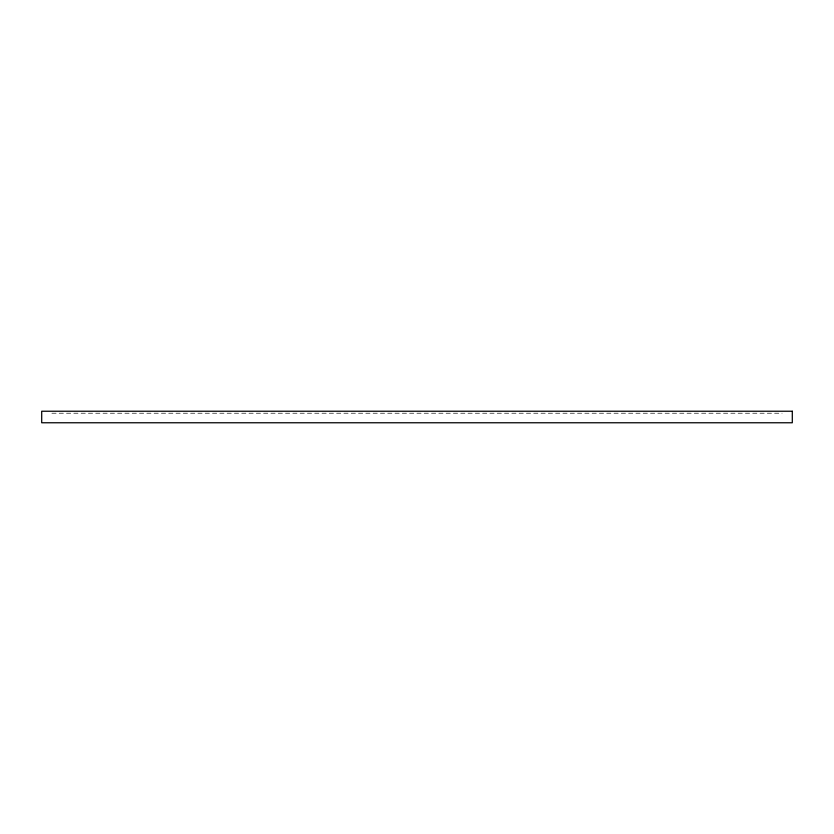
<?xml version="1.0" encoding="UTF-8"?>
<svg xmlns="http://www.w3.org/2000/svg" width="834" height="834" viewBox="0 0 834 834"><rect width="100%" height="100%" fill="white"/><g stroke="black" fill="none" stroke-linecap="round" stroke-linejoin="round"><path stroke-width="0.63" stroke-dasharray="4.17 3.13" d="M51.916 413.216L782.084 413.216"/><path stroke-width="1.25" d="M792.3 411.235L41.7 411.235L41.7 422.765L792.3 422.765L792.3 411.235"/></g></svg>
